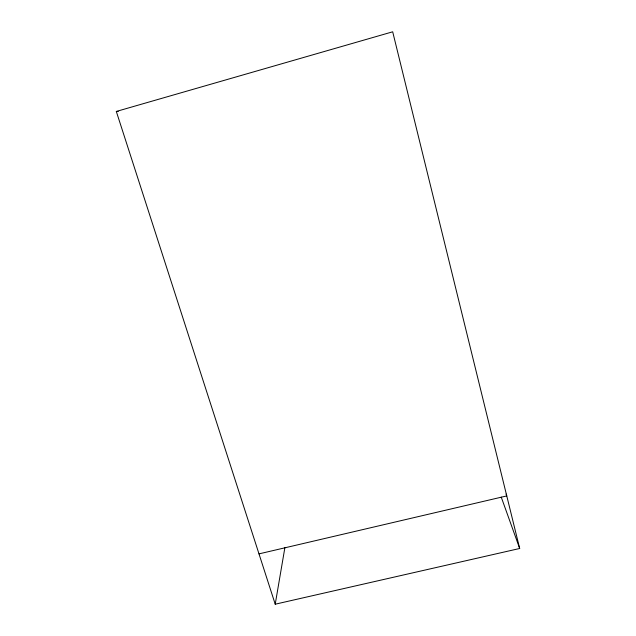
<?xml version="1.0" encoding="UTF-8"?>
<svg xmlns="http://www.w3.org/2000/svg" width="636" height="636" viewBox="0 0 636 636"><rect width="100%" height="100%" fill="white"/><g stroke="black" fill="none" stroke-linecap="round" stroke-linejoin="round"><path stroke-width="0.95" d="M275.221 604.2L116.316 111.451L392.69 31.8L519.684 548.486L275.221 604.2L284.92 547.437M258.987 553.877L506.765 495.913L506.073 494.053M116.316 111.451L118.272 111.403M501.248 497.137L519.684 548.486"/></g></svg>
